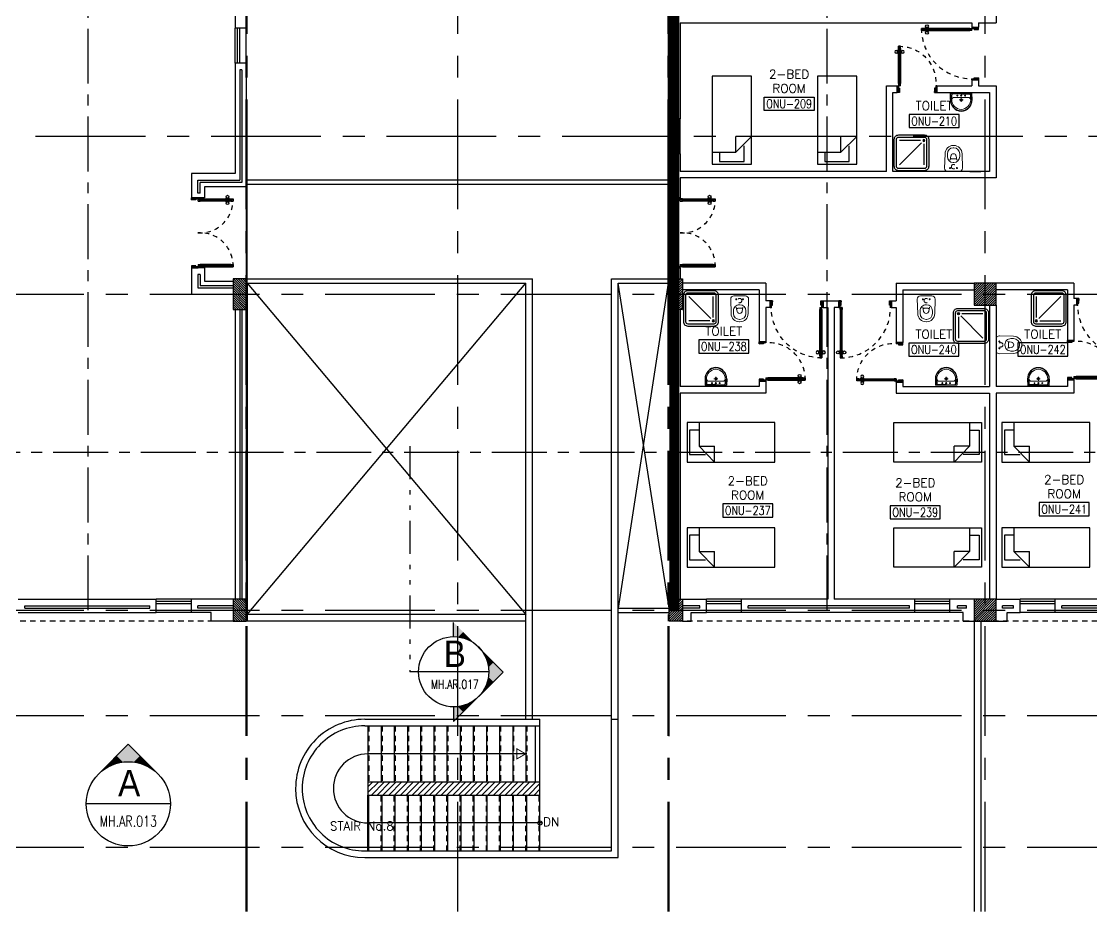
# Model space of a CAD drawing. Extents: x 88808.2 to 88899.2, y 39921.6 to 40001.1.
# Drawn here: x 88846.01 to 88870.4, y 39921.61 to 39941.9 of the extents above; entities that cross this region are included whole.
import ezdxf
from ezdxf.enums import TextEntityAlignment as Align

# ---------------------------------------------------------------- set-up
doc = ezdxf.new("R2010")
doc.units = 0
doc.header["$MEASUREMENT"] = 0
for name, pattern in [('2DASHES', [1.7, 0.75, -0.25, 0.1, -0.25, 0.1, -0.25]), ('CENTER', [2, 1.25, -0.25, 0.25, -0.25]), ('CENTERX2', [4, 2.5, -0.5, 0.5, -0.5]), ('DASHED', [0.75, 0.5, -0.25]), ('HIDDEN', [0.375, 0.25, -0.125]), ('HIDDEN2', [0.1875, 0.125, -0.0625])]:
    doc.linetypes.add(name, pattern=pattern)
doc.layers.get('0').update_dxf_attribs({"linetype": 'CONTINUOUS'})
for name, color, linetype in [('AXES', 11, 'CENTERX2'), ('AXES1', 11, 'CENTER'), ('COL', 2, 'CONTINUOUS'), ('DOOR', 7, 'CONTINUOUS'), ('EJ', 9, 'CONTINUOUS'), ('firezone', 4, 'CONTINUOUS'), ('FIX', 3, 'CONTINUOUS'), ('FUR', 4, 'CONTINUOUS'), ('HAT', 8, 'CONTINUOUS'), ('Hatch', 11, 'CONTINUOUS'), ('HIDDEN', 9, 'HIDDEN2'), ('IND-ES', 6, 'CONTINUOUS'), ('IND-ES-L', 6, '2DASHES'), ('IND-ES-TXT', 4, 'CONTINUOUS'), ('INSUL', 4, 'CONTINUOUS'), ('RM-BOX', 4, 'CONTINUOUS'), ('RM-NAME', 2, 'CONTINUOUS'), ('RM-NO', 2, 'CONTINUOUS'), ('ROOF', 7, 'CONTINUOUS'), ('SEC-MRK', 7, 'CONTINUOUS'), ('SHAFT', 4, 'CONTINUOUS'), ('STR', 5, 'CONTINUOUS'), ('TXT1', 2, 'CONTINUOUS'), ('WALL', 2, 'CONTINUOUS'), ('WIN', 3, 'CONTINUOUS')]:
    doc.layers.add(name, color=color, linetype=linetype)
doc.styles.add('ROMANS', font='ROMANS.shx', dxfattribs={"width": 0.6})
doc.styles.add('S5', font='simplex.shx', dxfattribs={"width": 0.77})
doc.styles.get("Standard").update_dxf_attribs({"font": 'TXT.shx'})
doc.styles.add('TTXT', font='swisse.ttf', dxfattribs={"width": 0.6})
doc.linetypes.add('SMOKE', pattern='A,0.5,-0.2,["SMOKE",Standard,S=0.1,R=0,X=-0.1,Y=-0.05],-0.5', length=1.2)

# ---------------------------------------------------------------- blocks, each defined once
blk = doc.blocks.new('A$C1DFA4FE8')
at = {"layer": 'DOOR', "color": 0, "linetype": 'ByBlock'}
for p, q in [((0, 1631), (0, 1581)), ((0, 1581), (0, 1631)), ((50, 1631), (0, 1631)), ((50, 1581), (0, 1581)), ((30, 1614), (30, 1598)), ((50, 1614), (30, 1614)), ((50, 1598), (30, 1598)), ((50, 1631), (50, 1614)), ((50, 1598), (50, 1581)), ((750, 1614), (750, 1631)), ((750, 1631), (800, 1631)), ((770, 1614), (750, 1614)), ((750, 1581), (750, 1598)), ((750, 1598), (770, 1598)), ((800, 1581), (750, 1581)), ((770, 1598), (770, 1614)), ((950, 1656), (800, 1656)), ((800, 1656), (800, 1631)), ((800, 1581), (800, 1631)), ((800, 1631), (850, 1631)), ((850, 1631), (850, 1606)), ((850, 1606), (950, 1606)), ((950, 1606), (950, 1656)), ((0, 81), (0, 131)), ((0, 131), (0, 81)), ((50, 131), (0, 131)), ((50, 81), (0, 81)), ((30, 98), (30, 114)), ((50, 114), (30, 114)), ((50, 98), (30, 98)), ((50, 114), (50, 131)), ((50, 81), (50, 98)), ((83, 131), (83, 138)), ((173, 138), (83, 138)), ((83, 81), (83, 74)), ((173, 74), (83, 74)), ((95, 138), (95, 147)), ((95, 147), (160, 147)), ((95, 138), (160, 138)), ((95, 74), (95, 65)), ((95, 74), (160, 74)), ((95, 65), (160, 65)), ((160, 138), (160, 147)), ((160, 74), (160, 65)), ((173, 131), (173, 138)), ((173, 81), (173, 74)), ((750, 131), (750, 114)), ((800, 131), (750, 131)), ((750, 114), (770, 114)), ((750, 98), (750, 81)), ((770, 98), (750, 98)), ((750, 81), (800, 81)), ((770, 114), (770, 98)), ((800, 131), (800, 81)), ((800, 56), (800, 81)), ((800, 81), (850, 81)), ((950, 56), (800, 56)), ((850, 106), (950, 106)), ((850, 81), (850, 106)), ((950, 106), (950, 56))]:
    blk.add_line(p, q, dxfattribs=at)
at = {"layer": 'DOOR', "linetype": 'ByBlock'}
for p, q in [((750, 1631), (50, 1631)), ((750, 1614), (50, 1614)), ((750, 1598), (50, 1598)), ((50, 1581), (750, 1581)), ((50, 131), (750, 131)), ((750, 114), (50, 114)), ((750, 98), (50, 98)), ((750, 81), (50, 81))]:
    blk.add_line(p, q, dxfattribs=at)
at = {"layer": 'DOOR', "color": 9, "linetype": 'ByBlock'}
for p, q in [((950, 1606), (837, 1656)), ((950, 1606), (850, 1619)), ((950, 1606), (910, 1656)), ((950, 106), (837, 56)), ((950, 106), (850, 93)), ((950, 106), (910, 56))]:
    blk.add_line(p, q, dxfattribs=at)
at = {"layer": 'DOOR', "color": 0, "linetype": 'ByBlock'}
for centre in [(128, 179), (128, 32)]:
    blk.add_circle(centre, 32.4, dxfattribs=at)
at = {"layer": 'DOOR', "linetype": 'HIDDEN', "ltscale": 0.5}
for centre, start, end in [((752, 1606), 178.0938, 273.7249), ((752, 106), 86.2751, 181.9062)]:
    blk.add_arc(centre, 752, start, end, dxfattribs=at)
at = {"layer": 'DOOR', "color": 9, "linetype": 'ByBlock'}
for centre, radius, start, end in [((950, 1606), 154, 161.1053, 166.2858), ((950, 1606), 134, 158.1598, 169.28), ((950, 1606), 114, 154.0838, 167.3774), ((950, 1606), 94.4, 148.0182, 180), ((950, 1606), 74.4, 137.7764, 180), ((950, 1606), 54.4, 113.2074, 180), ((950, 1606), 34.4, 90, 180), ((950, 1606), 14.4, 90, 180), ((950, 106), 154, 193.7142, 198.8947), ((950, 106), 134, 190.72, 201.8402), ((950, 106), 114, 192.6226, 205.9162), ((950, 106), 94.4, 180, 211.9818), ((950, 106), 74.4, 180, 222.2236), ((950, 106), 54.4, 180, 246.7926), ((950, 106), 34.4, 180, 270), ((950, 106), 14.4, 180, 270)]:
    blk.add_arc(centre, radius, start, end, dxfattribs=at)
blk = doc.blocks.new('AR1-EL')
at = {"layer": 'IND-ES'}
for q in [(-566, 566), (566, 566)]:
    blk.add_line((0, 1131), q, dxfattribs=at)
for points in [[(0, 800), (0, 1131), (-104, 793), (-221, 910)], [(0, 800), (0, 1131), (104, 793), (221, 910)], [(-207, 773), (-283, 849), (-306, 739), (-349, 782)], [(-104, 793), (-221, 910), (-207, 773), (-283, 849)], [(104, 793), (221, 910), (207, 773), (283, 849)], [(207, 773), (283, 849), (306, 739), (349, 782)], [(-492, 640), (-487, 634), (-566, 566)], [(-400, 693), (-419, 712), (-487, 634), (-492, 640)], [(-306, 739), (-349, 782), (-400, 693), (-419, 712)], [(306, 739), (349, 782), (400, 693), (419, 712)], [(400, 693), (419, 712), (487, 634), (492, 640)], [(492, 640), (487, 634), (566, 566)]]:
    blk.add_solid(points, dxfattribs=at)
blk = doc.blocks.new('AR2-SC')
at = {"layer": 'IND-ES'}
for p, q in [((0, 1131), (-566, 566)), ((0, 1131), (1131, 0)), ((-800, 0), (-1131, 0)), ((800, 0), (1131, 0))]:
    blk.add_line(p, q, dxfattribs=at)
for points in [[(0, 800), (0, 1131), (-104, 793), (-221, 910)], [(0, 800), (0, 1131), (104, 793), (221, 910)], [(-306, 739), (-349, 782), (-400, 693), (-419, 712)], [(-207, 773), (-283, 849), (-306, 739), (-349, 782)], [(-104, 793), (-221, 910), (-207, 773), (-283, 849)], [(104, 793), (221, 910), (207, 773), (283, 849)], [(207, 773), (283, 849), (306, 739), (349, 782)], [(306, 739), (349, 782), (400, 693), (419, 712)], [(-693, 400), (-712, 419), (-634, 487), (-640, 492)], [(-640, 492), (-634, 487), (-566, 566)], [(-492, 640), (-487, 634), (-566, 566)], [(-400, 693), (-419, 712), (-487, 634), (-492, 640)], [(400, 693), (419, 712), (487, 634), (492, 640)], [(492, 640), (487, 634), (566, 566)], [(640, 492), (634, 487), (566, 566)], [(693, 400), (712, 419), (634, 487), (640, 492)], [(-793, 104), (-910, 221), (-773, 207), (-849, 283)], [(-773, 207), (-849, 283), (-739, 306), (-782, 349)], [(-739, 306), (-782, 349), (-693, 400), (-712, 419)], [(739, 306), (782, 349), (693, 400), (712, 419)], [(773, 207), (849, 283), (739, 306), (782, 349)], [(793, 104), (910, 221), (773, 207), (849, 283)], [(-800, 0), (-1131, 0), (-793, 104), (-910, 221)], [(800, 0), (1131, 0), (793, 104), (910, 221)]]:
    blk.add_solid(points, dxfattribs=at)
blk = doc.blocks.new('AH20A')
at = {"layer": 'FUR'}
for p, q in [((0, 0.5), (0, -0.5)), ((1, 0.5), (0, 0.5)), ((0.136, 0.5), (0.136, -0.099)), ((1, -0.5), (1, 0.5)), ((0.136, 0.311), (0.028, 0.311)), ((0.028, 0.311), (0.028, -0.309)), ((0.136, -0.099), (0.313, -0.5)), ((0.136, -0.099), (0.313, -0.099)), ((0.313, -0.5), (0.313, -0.099)), ((0.028, -0.309), (0.208, -0.309)), ((0, -0.5), (1, -0.5))]:
    blk.add_line(p, q, dxfattribs=at)
blk = doc.blocks.new('*X359')
at = {"color": 0}
for p, q in [((73379, 118298), (73831, 118750)), ((73379, 118351), (73778, 118750)), ((73379, 118404), (73725, 118750)), ((73379, 118457), (73672, 118750)), ((73379, 118510), (73619, 118750)), ((73379, 118563), (73566, 118750)), ((73379, 118616), (73513, 118750)), ((73379, 118669), (73460, 118750)), ((73379, 118722), (73407, 118750)), ((73384, 118250), (73879, 118745)), ((73437, 118250), (73879, 118692)), ((73490, 118250), (73879, 118639)), ((73543, 118250), (73879, 118586)), ((73596, 118250), (73879, 118533)), ((73649, 118250), (73879, 118480)), ((73702, 118250), (73879, 118427)), ((73755, 118250), (73879, 118374)), ((73808, 118250), (73879, 118321)), ((73861, 118250), (73879, 118268))]:
    blk.add_line(p, q, dxfattribs=at)
blk = doc.blocks.new('COL50')
at = {"layer": 'COL'}
blk.add_lwpolyline([(-250, 250), (-250, -250), (250, -250), (250, 250)], close=True, dxfattribs=at)
blk = doc.blocks.new('RM1')
at = {"layer": 'RM-BOX'}
blk.add_lwpolyline([(570, -200), (-570, -200), (-570, -500), (570, -500)], close=True, dxfattribs=at)
at = {"layer": 'RM-NAME', "style": 'ROMANS'}
for tag, p in [('ROOMNAME1', (0, 324)), ('ROOMNAME2', (0, 0))]:
    blk.add_attdef(tag, text='', height=200, dxfattribs=at).set_placement(p, align=Align.MIDDLE)
at = {"layer": 'RM-NO', "style": 'ROMANS', "width": 0.8}
blk.add_attdef('ROOMNO', text='', height=200, dxfattribs=at).set_placement((0, -350), align=Align.MIDDLE)
blk = doc.blocks.new('*X358')
at = {"color": 0}
for p, q in [((73379, 125458), (73871, 125950)), ((73379, 125511), (73818, 125950)), ((73379, 125564), (73765, 125950)), ((73379, 125617), (73712, 125950)), ((73379, 125670), (73659, 125950)), ((73379, 125723), (73606, 125950)), ((73379, 125776), (73553, 125950)), ((73379, 125829), (73500, 125950)), ((73379, 125882), (73447, 125950)), ((73379, 125935), (73394, 125950)), ((73424, 125450), (73879, 125905)), ((73477, 125450), (73879, 125852)), ((73530, 125450), (73879, 125799)), ((73583, 125450), (73879, 125746)), ((73636, 125450), (73879, 125692)), ((73690, 125450), (73879, 125639)), ((73743, 125450), (73879, 125586)), ((73796, 125450), (73879, 125533)), ((73849, 125450), (73879, 125480))]:
    blk.add_line(p, q, dxfattribs=at)
blk = doc.blocks.new('DOOR90')
at = {"layer": 'DOOR', "linetype": 'ByBlock'}
for p, q in [((0, 0), (-150, 0)), ((-200, -25), (-1000, -25)), ((-200, -42), (-1000, -42)), ((-200, -58), (-1000, -58)), ((-1000, -75), (-200, -75))]:
    blk.add_line(p, q, dxfattribs=at)
at = {"layer": 'DOOR', "color": 0, "linetype": 'ByBlock'}
for p, q in [((-150, 0), (-150, -25)), ((-150, 0), (0, 0)), ((0, -50), (0, 0)), ((-1050, -25), (-1050, -75)), ((-1050, -75), (-1050, -25)), ((-1000, -25), (-1050, -25)), ((-1000, -75), (-1050, -75)), ((-1020, -42), (-1020, -58)), ((-1000, -42), (-1020, -42)), ((-1000, -58), (-1020, -58)), ((-1000, -25), (-1000, -42)), ((-1000, -58), (-1000, -75)), ((-968, -25), (-968, -18)), ((-878, -18), (-968, -18)), ((-968, -75), (-968, -82)), ((-878, -82), (-968, -82)), ((-955, -18), (-955, -9)), ((-955, -9), (-890, -9)), ((-955, -18), (-890, -18)), ((-955, -82), (-955, -91)), ((-955, -82), (-890, -82)), ((-955, -91), (-890, -91)), ((-890, -18), (-890, -9)), ((-890, -82), (-890, -91)), ((-878, -25), (-878, -18)), ((-878, -75), (-878, -82)), ((-200, -42), (-200, -25)), ((-200, -25), (-150, -25)), ((-180, -42), (-200, -42)), ((-200, -75), (-200, -58)), ((-200, -58), (-180, -58)), ((-150, -75), (-200, -75)), ((-180, -58), (-180, -42)), ((-150, -75), (-150, -25)), ((-150, -25), (-100, -25)), ((-100, -25), (-100, -50)), ((-100, -50), (0, -50)), ((-150, -900), (-150, -875)), ((-150, -875), (-100, -875)), ((0, -900), (-150, -900)), ((-150, -900), (0, -900)), ((-100, -850), (0, -850)), ((-100, -875), (-100, -850)), ((0, -850), (0, -900))]:
    blk.add_line(p, q, dxfattribs=at)
at = {"layer": 'DOOR', "color": 9, "linetype": 'ByBlock'}
for p, q in [((0, -50), (-114, 0)), ((0, -50), (-40, 0)), ((0, -50), (-100, -37)), ((0, -850), (-114, -900)), ((0, -850), (-100, -863)), ((0, -850), (-40, -900))]:
    blk.add_line(p, q, dxfattribs=at)
at = {"layer": 'DOOR', "color": 0, "linetype": 'ByBlock'}
for centre in [(-923, 24), (-923, -124)]:
    blk.add_circle(centre, 32.4, dxfattribs=at)
at = {"layer": 'DOOR', "color": 9, "linetype": 'ByBlock'}
for centre, radius, start, end in [((0, -50), 74.4, 137.7764, 180), ((0, -50), 54.4, 113.2074, 180), ((0, -50), 154, 161.1053, 166.2858), ((0, -50), 134, 158.1598, 169.28), ((0, -50), 114, 154.0838, 167.3774), ((0, -50), 94.4, 148.0182, 180), ((0, -50), 34.4, 90, 180), ((0, -50), 14.4, 90, 180), ((0, -850), 154, 193.7142, 198.8947), ((0, -850), 134, 190.72, 201.8402), ((0, -850), 94.4, 180, 211.9818), ((0, -850), 74.4, 180, 222.2236), ((0, -850), 54.4, 180, 246.7926), ((0, -850), 34.4, 180, 270), ((0, -850), 14.4, 180, 270)]:
    blk.add_arc(centre, radius, start, end, dxfattribs=at)
at = {"layer": 'DOOR', "linetype": 'HIDDEN', "ltscale": 0.5}
blk.add_arc((-222, -50), 828, 178.2701, 275.003, dxfattribs=at)
blk = doc.blocks.new('C11')
at = {"layer": 'HAT'}
h = blk.add_hatch(dxfattribs=at)
h.set_pattern_fill('ANSI31', color=256, scale=300, style=0)
h.set_pattern_definition([(45, (-248556.182, -75061.005), (-26.5165043, 26.5165043), [])])
h.paths.add_polyline_path([(300, 700), (0, 700), (0, 350), (300, 350)])
h.paths.add_polyline_path([(300, 350), (0, 350), (0, 0), (300, 0)])
at = {"layer": 'COL'}
blk.add_lwpolyline([(300, 700), (300, 0), (0, 0), (0, 700)], close=True, dxfattribs=at)
blk = doc.blocks.new('C-300')
at = {"layer": 'HAT', "linetype": 'ByBlock', "ltscale": 0.3}
h = blk.add_hatch(dxfattribs=at)
h.set_pattern_fill('ANSI31', color=8, scale=300, style=0)
h.set_pattern_definition([(45, (-258496.182, -82361.005), (-26.5165043, 26.5165043), [])])
h.paths.add_polyline_path([(300, 500), (0, 500), (0, 250), (300, 250)])
h.paths.add_polyline_path([(300, 250), (0, 250), (0, 0), (300, 0)])
at = {"layer": 'COL'}
blk.add_lwpolyline([(0, 500), (300, 500), (300, 0), (0, 0)], close=True, dxfattribs=at)
blk = doc.blocks.new('LAV1')
at = {"layer": 'FIX', "linetype": 'ByBlock', "ltscale": 0.3}
for p, q in [((-280, 210), (-275, 50)), ((-245, 210), (-245, 85)), ((0, 60), (-220, 60)), ((0, 60), (220, 60)), ((245, 210), (245, 85)), ((280, 210), (275, 50))]:
    blk.add_line(p, q, dxfattribs=at)
at = {"layer": 'FIX', "linetype": 'Continuous', "lineweight": 20}
for p, q in [((-275, 210), (-275, 50)), ((0, 50), (-275, 50)), ((0, 50), (-252, 50)), ((0, 155), (-181, 155)), ((0, 155), (181, 155)), ((0, 50), (275, 50)), ((0, 50), (252, 50)), ((275, 210), (275, 50))]:
    blk.add_line(p, q, dxfattribs=at)
at = {"layer": 'FIX', "linetype": 'DASHED', "lineweight": 20, "ltscale": 0.05}
for p, q in [((50, 220), (-50, 220)), ((0, 170), (0, 270)), ((0, 170), (0, 270))]:
    blk.add_line(p, q, dxfattribs=at)
at = {"layer": 'FIX', "lineweight": 20}
for p, q in [((16, 107), (-15, 107)), ((0, 92), (0, 123))]:
    blk.add_line(p, q, dxfattribs=at)
at = {"layer": 'FIX', "linetype": 'HIDDEN', "lineweight": 20, "ltscale": 0.05}
for centre in [(-100, 107), (100, 107)]:
    blk.add_circle(centre, 12.4, dxfattribs=at)
at = {"layer": 'FIX', "lineweight": 20}
for centre, radius in [((0, 220), 29.5), ((0, 220), 22.5), ((0, 107), 15.5)]:
    blk.add_circle(centre, radius, dxfattribs=at)
at = {"layer": 'FIX', "linetype": 'ByBlock', "ltscale": 0.3}
for centre, radius, start, end in [((7, 220), 287, 91.3776, 182.0064), ((-7, 220), 287, 357.9936, 88.6224), ((-220, 85), 24.9, 179.7021, 269.9486), ((220, 85), 24.9, 270.0514, 0.2979)]:
    blk.add_arc(centre, radius, start, end, dxfattribs=at)
at = {"layer": 'FIX', "linetype": 'Continuous', "lineweight": 20}
for centre, radius, start, end in [((8, 217), 283, 91.6988, 181.351), ((8, 212), 253, 91.7328, 180.4884), ((-8, 217), 283, 358.649, 88.3012), ((-8, 212), 253, 359.5116, 88.2672), ((-179, 222), 66.9, 190.2006, 268.0786), ((179, 222), 66.9, 271.9214, 349.7994)]:
    blk.add_arc(centre, radius, start, end, dxfattribs=at)
blk = doc.blocks.new('SHR1')
at = {"layer": 'FIX'}
for p, q in [((-196, 196), (-700, 700)), ((-143, 218), (-143, 700)), ((-218, 143), (-700, 143))]:
    blk.add_line(p, q, dxfattribs=at)
for points in [[(-825, 125), (-825, 725, -0.414214), (-725, 825), (-125, 825, -0.414214), (-25, 725), (-25, 125, -0.414214), (-125, 25), (-725, 25, -0.414214)], [(-775, 125), (-775, 725, -0.414214), (-725, 775), (-125, 775, -0.414214), (-75, 725), (-75, 125, -0.414214), (-125, 75), (-725, 75, -0.414214)]]:
    blk.add_lwpolyline(points, format="xyb", close=True, dxfattribs=at)
for radius in [25, 15]:
    blk.add_circle((-143, 143), radius, dxfattribs=at)
blk = doc.blocks.new('WC1')
at = {"layer": 'FIX', "lineweight": 20}
for p, q in [((-727, 5), (-727, -5)), ((-674, 5), (-674, -5)), ((-534, 24), (-540, 0)), ((-540, 0), (-534, -24)), ((-210, 204), (-538, 194)), ((-475, 141), (-538, 141)), ((-395, 76), (-490, 60)), ((-339, 5), (-339, -5)), ((-538, -141), (-475, -141)), ((-538, -194), (-210, -204)), ((-490, -60), (-395, -76))]:
    blk.add_line(p, q, dxfattribs=at)
at = {"layer": 'FIX', "linetype": 'Continuous', "lineweight": 20}
blk.add_line((-420, -47), (-420, 45), dxfattribs=at)
at = {"layer": 'FIX', "lineweight": 20}
blk.add_lwpolyline([(-213, -204), (-210, -204, 0.414214), (-137, -131), (-137, 0), (-137, 131, 0.414214), (-210, 204)], format="xyb", dxfattribs=at)
at = {"layer": 'FIX', "linetype": 'HIDDEN2', "lineweight": 20, "ltscale": 0.3}
blk.add_circle((-245, 0), 49.8, dxfattribs=at)
at = {"layer": 'FIX', "linetype": 'HIDDEN', "lineweight": 20, "ltscale": 0.05}
for centre in [(-213, 78), (-213, -77)]:
    blk.add_circle(centre, 11.6, dxfattribs=at)
at = {"layer": 'FIX', "lineweight": 20}
for centre, radius, start, end in [((-538, 5), 189, 90, 180), ((-538, 5), 136, 90, 180), ((-473, -7), 68.2, 128.9242, 152.8468), ((-464, -18), 82, 108.496, 128.9242), ((-475, 5), 136, 360, 90), ((-538, -5), 189, 180, 270), ((-538, -5), 136, 180, 270), ((-473, 7), 68.2, 207.1532, 231.0758), ((-464, 18), 82, 231.0758, 251.504), ((-475, -5), 136, 270, 0)]:
    blk.add_arc(centre, radius, start, end, dxfattribs=at)
at = {"layer": 'FIX', "linetype": 'Continuous', "lineweight": 20}
for centre, start, end in [((-443, 46), 357.6662, 91.6121), ((-442, -46), 268.3879, 2.3338)]:
    blk.add_arc(centre, 22.3, start, end, dxfattribs=at)
blk = doc.blocks.new('DOOR100')
at = {"layer": 'DOOR', "color": 0, "linetype": 'ByBlock'}
for p, q in [((-76, 1251), (-76, 1301)), ((-76, 1301), (-26, 1301)), ((-26, 1301), (-76, 1301)), ((-59, 1251), (-76, 1251)), ((-59, 1251), (-59, 1271)), ((-43, 1271), (-59, 1271)), ((-43, 1251), (-43, 1271)), ((-26, 1251), (-43, 1251)), ((-26, 1251), (-26, 1301)), ((-92, 1206), (-92, 1141)), ((-83, 1206), (-92, 1206)), ((-83, 1141), (-92, 1141)), ((-83, 1129), (-83, 1219)), ((-76, 1219), (-83, 1219)), ((-83, 1206), (-83, 1141)), ((-76, 1129), (-83, 1129)), ((-26, 1219), (-19, 1219)), ((-26, 1129), (-19, 1129)), ((-19, 1129), (-19, 1219)), ((-19, 1206), (-19, 1141)), ((-19, 1206), (-10, 1206)), ((-19, 1141), (-10, 1141)), ((-10, 1206), (-10, 1141)), ((-1201, 0), (-1201, 150)), ((-1201, 150), (-1176, 150)), ((-1201, 150), (-1201, 0)), ((-1151, 0), (-1201, 0)), ((-1176, 150), (-1176, 100)), ((-1176, 100), (-1151, 100)), ((-1151, 100), (-1151, 0)), ((-76, 200), (-59, 200)), ((-76, 150), (-76, 200)), ((-76, 150), (-26, 150)), ((-59, 200), (-59, 180)), ((-59, 180), (-43, 180)), ((-51, 100), (-51, 0)), ((-26, 100), (-51, 100)), ((-51, 0), (-1, 0)), ((-43, 200), (-26, 200)), ((-43, 180), (-43, 200)), ((-26, 200), (-26, 150)), ((-1, 150), (-26, 150)), ((-26, 150), (-26, 100)), ((-1, 150), (-1, 0))]:
    blk.add_line(p, q, dxfattribs=at)
at = {"layer": 'DOOR', "linetype": 'ByBlock'}
for p, q in [((-76, 1251), (-76, 200)), ((-59, 200), (-59, 1251)), ((-43, 200), (-43, 1251)), ((-26, 200), (-26, 1251))]:
    blk.add_line(p, q, dxfattribs=at)
at = {"layer": 'DOOR', "color": 9, "linetype": 'ByBlock'}
for p, q in [((-1151, 0), (-1201, 114)), ((-1151, 0), (-1201, 40)), ((-1151, 0), (-1164, 100)), ((-51, 0), (-1, 114)), ((-51, 0), (-38, 100)), ((-51, 0), (-1, 40))]:
    blk.add_line(p, q, dxfattribs=at)
at = {"layer": 'DOOR', "color": 0, "linetype": 'ByBlock'}
for centre in [(-125, 1174), (22, 1174)]:
    blk.add_circle(centre, 32.4, dxfattribs=at)
at = {"layer": 'DOOR', "linetype": 'HIDDEN', "ltscale": 0.5}
blk.add_arc((-27, 152), 1149, 89.961, 180.0931, dxfattribs=at)
at = {"layer": 'DOOR', "color": 9, "linetype": 'ByBlock'}
for centre, radius, start, end in [((-1151, 0), 154, 103.7142, 108.8947), ((-1151, 0), 134, 100.72, 111.8402), ((-1151, 0), 94.4, 90, 121.9818), ((-1151, 0), 74.4, 90, 132.2236), ((-1151, 0), 54.4, 90, 156.7926), ((-1151, 0), 34.4, 90, 180), ((-1151, 0), 14.4, 90, 180), ((-51, 0), 94.4, 58.0182, 90), ((-51, 0), 74.4, 47.7764, 90), ((-51, 0), 54.4, 23.2074, 90), ((-51, 0), 34.4, 0, 90), ((-51, 0), 14.4, 0, 90), ((-51, 0), 134, 68.1598, 79.28), ((-51, 0), 114, 64.0838, 77.3774), ((-51, 0), 154, 71.1053, 76.2858)]:
    blk.add_arc(centre, radius, start, end, dxfattribs=at)

msp = doc.modelspace()

# ---------------------------------------------------------------- hatches: boundary and pattern name
at = {"layer": 'Hatch', "linetype": 'Continuous'}
h = msp.add_hatch(dxfattribs=at)
h.set_pattern_fill('ANSI31', color=256, scale=0.75, style=0)
h.paths.add_polyline_path([(88855.9503, 39924.5696), (88853.9051, 39924.5696), (88853.9051, 39924.2696), (88855.9503, 39924.2696)])
h.paths.add_polyline_path([(88857.8251, 39924.5696), (88855.9503, 39924.5696), (88855.9503, 39924.2696), (88857.8251, 39924.2696)])
h.paths.add_polyline_path([(88856.5454, 39924.1581), (88856.5454, 39924.681), (88856.8454, 39924.681), (88856.8454, 39924.1581)], flags=9)

# ---------------------------------------------------------------- linework, layer by layer
at = {"layer": 'AXES'}
for p, q in [((88855.9503, 39921.6153), (88855.9503, 40000.4279)), ((88867.9703, 39921.6153), (88867.9703, 40000.4279)), ((88851.1303, 39921.6153), (88851.1303, 40000.0779)), ((88851.1503, 39921.6153), (88851.1503, 40000.0779)), ((88860.7503, 39921.6153), (88860.7503, 40000.0779)), ((88860.7703, 39921.6132), (88860.7703, 40000.0759)), ((88822.3303, 39939.2796), (88876.9703, 39939.2796)), ((88808.9303, 39935.6796), (88876.9703, 39935.6796)), ((88808.9303, 39928.4796), (88876.9991, 39928.4796)), ((88808.9303, 39926.0796), (88876.9703, 39926.0796)), ((88808.9303, 39923.0796), (88876.9703, 39923.0796))]:
    msp.add_line(p, q, dxfattribs=at)
at = {"layer": 'AXES1'}
for p, q in [((88847.5303, 39928.4796), (88847.5303, 39987.2996)), ((88864.3703, 39928.4796), (88864.3703, 39987.2996)), ((88818.7303, 39932.0796), (88876.9703, 39932.0796))]:
    msp.add_line(p, q, dxfattribs=at)
at = {"layer": 'EJ'}
for p, q in [((88851.1303, 39938.1796), (88851.1303, 39936.0796)), ((88860.7503, 39936.0796), (88860.7503, 39938.1796)), ((88860.7503, 39936.0796), (88860.7503, 39938.1796)), ((88860.7703, 39936.0796), (88860.7703, 39938.1796)), ((88860.7703, 39936.0796), (88860.7703, 39938.1796)), ((88851.1503, 39935.9296), (88851.1503, 39937.8546))]:
    msp.add_line(p, q, dxfattribs=at)
at = {"layer": 'firezone', "linetype": 'SMOKE', "const_width": 0.225}
for points in [[(88860.8881, 39936.2796), (88860.8881, 39956.9687)], [(88860.8881, 39928.4535), (88860.8881, 39936.2796)]]:
    msp.add_lwpolyline(points, dxfattribs=at)
at = {"layer": 'FIX'}
msp.add_line((88866.5225, 39939.1319), (88866.0183, 39938.6276), dxfattribs=at)
at = {"layer": 'HIDDEN'}
for p, q in [((88850.8303, 39928.2296), (88818.4803, 39928.2296)), ((88894.1545, 39928.2296), (88861.0703, 39928.2296))]:
    msp.add_line(p, q, dxfattribs=at)
at = {"layer": 'IND-ES'}
for p, q in [((88856.6589, 39927.0779), (88855.0589, 39927.0779)), ((88849.4018, 39924.0688), (88847.4818, 39924.0688)), ((88849.4018, 39924.0688), (88847.4818, 39924.0688))]:
    msp.add_line(p, q, dxfattribs=at)
at = {"layer": 'IND-ES-L'}
for p in [(88854.8571, 39932.2162), (88855.0589, 39927.0779)]:
    msp.add_line(p, (88854.8571, 39927.0779), dxfattribs=at)
at = {"layer": 'IND-ES-L', "linetype": 'ByBlock'}
for centre, major_axis in [((88855.8589, 39927.0779), (0.8, 0.0001)), ((88848.4418, 39924.0688), (0.96, 0.0001))]:
    msp.add_ellipse(centre, major_axis=major_axis, ratio=0.9999999, start_param=-0.0000763, end_param=6.283109, dxfattribs=at)
at = {"layer": 'INSUL'}
for p, q in [((88860.8703, 39942.5296), (88860.8703, 39939.8296)), ((88860.9203, 39942.5296), (88860.9203, 39939.8296)), ((88851.0303, 39940.7921), (88850.9803, 39940.7921)), ((88850.9803, 39940.7921), (88850.9803, 39938.3296)), ((88851.0303, 39940.7921), (88851.0303, 39938.2796)), ((88860.9203, 39939.8296), (88860.8703, 39939.8296)), ((88850.9803, 39938.6046), (88850.9803, 39938.2796)), ((88851.0303, 39938.6046), (88851.0303, 39938.2296)), ((88860.8703, 39938.7296), (88860.8703, 39937.8796)), ((88860.9203, 39938.7296), (88860.8703, 39938.7296)), ((88860.9203, 39938.7296), (88860.9203, 39937.8796)), ((88850.03, 39938.2796), (88850.9803, 39938.2796)), ((88850.03, 39937.9796), (88850.03, 39938.2796)), ((88851.0303, 39938.2296), (88850.08, 39938.2296)), ((88850.08, 39937.9796), (88850.08, 39938.2296)), ((88850.08, 39937.9796), (88850.03, 39937.9796)), ((88860.8703, 39936.2796), (88860.8703, 39936.0296)), ((88860.9203, 39936.2796), (88860.9203, 39936.0296)), ((88850.08, 39936.1296), (88850.03, 39936.1296)), ((88850.03, 39936.1296), (88850.03, 39935.8296)), ((88850.08, 39936.1296), (88850.08, 39935.8796)), ((88850.03, 39935.8296), (88850.8303, 39935.8296)), ((88850.08, 39935.8796), (88850.8303, 39935.8796)), ((88850.9803, 39935.3296), (88850.9803, 39928.7296)), ((88851.0303, 39935.3296), (88851.0303, 39928.7296)), ((88860.8703, 39935.3296), (88860.8703, 39928.7296)), ((88860.9203, 39935.3296), (88860.9203, 39928.7296)), ((88860.8703, 39933.9296), (88860.8703, 39928.7296)), ((88860.9203, 39933.9296), (88860.9203, 39928.7296)), ((88846.0803, 39928.5296), (88846.0803, 39928.5796)), ((88846.0803, 39928.5796), (88848.9303, 39928.5796)), ((88846.0803, 39928.5296), (88848.9303, 39928.5296)), ((88848.9303, 39928.5296), (88848.9303, 39928.5796)), ((88850.0303, 39928.5296), (88850.0303, 39928.5796)), ((88850.8303, 39928.5796), (88850.0303, 39928.5796)), ((88850.8303, 39928.5296), (88850.0303, 39928.5296)), ((88861.4703, 39928.5796), (88861.0703, 39928.5796)), ((88861.4703, 39928.5296), (88861.0703, 39928.5296)), ((88861.4703, 39928.5296), (88861.4703, 39928.5796)), ((88866.2453, 39928.5796), (88862.5703, 39928.5796)), ((88862.5703, 39928.5296), (88862.5703, 39928.5796)), ((88866.2453, 39928.5296), (88862.5703, 39928.5296)), ((88866.2453, 39928.5296), (88866.2453, 39928.5796)), ((88867.3453, 39928.5296), (88867.3453, 39928.5796)), ((88867.5448, 39928.5796), (88867.3453, 39928.5796)), ((88867.5448, 39928.5296), (88867.3453, 39928.5296)), ((88867.5448, 39928.5296), (88867.5448, 39928.5796)), ((88868.6203, 39928.5796), (88868.3703, 39928.5796)), ((88868.3703, 39928.5296), (88868.3703, 39928.5796)), ((88868.6203, 39928.5296), (88868.3703, 39928.5296)), ((88868.6203, 39928.5296), (88868.6203, 39928.5796)), ((88869.7203, 39928.5296), (88869.7203, 39928.5796)), ((88871.1503, 39928.5796), (88869.7203, 39928.5796)), ((88871.1503, 39928.5296), (88869.7203, 39928.5296))]:
    msp.add_line(p, q, dxfattribs=at)
at = {"layer": 'ROOF'}
for p, q in [((88860.7503, 39949.7296), (88860.7503, 39936.0796)), ((88860.7503, 39938.2796), (88851.1303, 39938.2796)), ((88860.7503, 39938.1796), (88851.1303, 39938.1796)), ((88851.1303, 39936.0796), (88851.1303, 39928.4296)), ((88851.1303, 39936.0296), (88857.6553, 39936.0296)), ((88851.1303, 39935.9296), (88857.5053, 39935.9296)), ((88857.5053, 39925.9946), (88857.5053, 39935.9296)), ((88857.6553, 39925.9946), (88857.6553, 39936.0296)), ((88859.4553, 39936.0296), (88860.7503, 39936.0296)), ((88859.4553, 39925.9946), (88859.4553, 39936.0296)), ((88859.6053, 39925.9946), (88859.6053, 39935.9296)), ((88859.6053, 39935.9296), (88860.7503, 39935.9296)), ((88857.5053, 39928.3796), (88851.1311, 39928.3796)), ((88851.1503, 39928.3796), (88851.1503, 39928.2296)), ((88859.6053, 39928.5296), (88860.7703, 39928.5296)), ((88859.6053, 39928.4296), (88860.7703, 39928.4296)), ((88860.7503, 39928.3796), (88860.7503, 39928.2296)), ((88857.5053, 39928.2296), (88851.1303, 39928.2296)), ((88857.7251, 39924.5696), (88857.7251, 39925.8446)), ((88857.8251, 39924.2696), (88857.8251, 39925.8446)), ((88853.9051, 39924.5696), (88857.8251, 39924.5696)), ((88853.9051, 39924.5696), (88853.9051, 39924.2696)), ((88853.9051, 39924.2696), (88857.8251, 39924.2696))]:
    msp.add_line(p, q, dxfattribs=at)
at = {"layer": 'ROOF', "color": 9}
for p, q in [((88851.1303, 39936.0796), (88851.1303, 39928.4296)), ((88851.1503, 39935.9296), (88851.1503, 39928.2296))]:
    msp.add_line(p, q, dxfattribs=at)
at = {"layer": 'SHAFT'}
for p, q in [((88851.1503, 39935.9296), (88857.5053, 39928.3796)), ((88851.1504, 39928.3796), (88857.5053, 39935.9296)), ((88860.7503, 39935.9296), (88859.6053, 39928.5296)), ((88860.7703, 39928.5296), (88859.6053, 39935.9296))]:
    msp.add_line(p, q, dxfattribs=at)
at = {"layer": 'STR', "linetype": 'HIDDEN2'}
for p, q in [((88851.1504, 39928.3796), (88851.1504, 39928.2296)), ((88851.1504, 39928.3796), (88851.1504, 39928.2296)), ((88853.9251, 39925.8446), (88853.9251, 39924.5696)), ((88854.2251, 39925.8446), (88854.2251, 39924.5696)), ((88854.5251, 39925.8446), (88854.5251, 39924.5696)), ((88854.8251, 39925.8446), (88854.8251, 39924.5696)), ((88855.1251, 39925.8446), (88855.1251, 39924.5696)), ((88855.4251, 39925.8446), (88855.4251, 39924.5696)), ((88855.7251, 39925.8446), (88855.7251, 39924.5696)), ((88856.0251, 39925.8446), (88856.0251, 39924.5696)), ((88856.3251, 39925.8446), (88856.3251, 39924.5696)), ((88856.6251, 39925.8446), (88856.6251, 39924.5696)), ((88856.9251, 39925.8446), (88856.9251, 39924.5696)), ((88857.2251, 39925.8446), (88857.2251, 39924.5696)), ((88857.5251, 39925.8446), (88857.5251, 39924.5696)), ((88853.9051, 39922.9946), (88853.9051, 39924.2696)), ((88853.9251, 39922.9946), (88853.9251, 39924.2696)), ((88854.2051, 39922.9946), (88854.2051, 39924.2696)), ((88854.5051, 39922.9946), (88854.5051, 39924.2696)), ((88854.8051, 39922.9946), (88854.8051, 39924.2696)), ((88855.1051, 39922.9946), (88855.1051, 39924.2696)), ((88855.4051, 39922.9946), (88855.4051, 39924.2696)), ((88855.7051, 39922.9946), (88855.7051, 39924.2696)), ((88856.0051, 39922.9946), (88856.0051, 39924.2696)), ((88856.3051, 39922.9946), (88856.3051, 39924.2696)), ((88856.6051, 39922.9946), (88856.6051, 39924.2696)), ((88856.9051, 39922.9946), (88856.9051, 39924.2696)), ((88857.2051, 39922.9946), (88857.2051, 39924.2696)), ((88857.5051, 39922.9946), (88857.5051, 39924.2696)), ((88857.8051, 39922.9946), (88857.8051, 39924.2696))]:
    msp.add_line(p, q, dxfattribs=at)
at = {"layer": 'STR'}
for p, q in [((88853.9051, 39925.8446), (88853.9051, 39924.5696)), ((88854.2051, 39925.8446), (88854.2051, 39924.5696)), ((88854.5051, 39925.8446), (88854.5051, 39924.5696)), ((88854.8051, 39925.8446), (88854.8051, 39924.5696)), ((88855.1051, 39925.8446), (88855.1051, 39924.5696)), ((88855.4051, 39925.8446), (88855.4051, 39924.5696)), ((88855.7051, 39925.8446), (88855.7051, 39924.5696)), ((88856.0051, 39925.8446), (88856.0051, 39924.5696)), ((88856.3051, 39925.8446), (88856.3051, 39924.5696)), ((88856.6051, 39925.8446), (88856.6051, 39924.5696)), ((88856.9051, 39925.8446), (88856.9051, 39924.5696)), ((88857.2051, 39925.8446), (88857.2051, 39924.5696)), ((88857.5051, 39925.8446), (88857.5051, 39924.5696)), ((88857.5251, 39925.2071), (88853.9026, 39925.2071)), ((88853.9051, 39922.9946), (88853.9051, 39924.2696)), ((88853.9251, 39922.9946), (88853.9251, 39924.2696)), ((88854.2251, 39922.9946), (88854.2251, 39924.2696)), ((88854.5251, 39922.9946), (88854.5251, 39924.2696)), ((88854.8251, 39922.9946), (88854.8251, 39924.2696)), ((88855.1251, 39922.9946), (88855.1251, 39924.2696)), ((88855.4251, 39922.9946), (88855.4251, 39924.2696)), ((88855.7251, 39922.9946), (88855.7251, 39924.2696)), ((88856.0251, 39922.9946), (88856.0251, 39924.2696)), ((88856.3251, 39922.9946), (88856.3251, 39924.2696)), ((88856.6251, 39922.9946), (88856.6251, 39924.2696)), ((88856.9251, 39922.9946), (88856.9251, 39924.2696)), ((88857.2251, 39922.9946), (88857.2251, 39924.2696)), ((88857.5251, 39922.9946), (88857.5251, 39924.2696)), ((88857.8251, 39922.9946), (88857.8251, 39924.2696)), ((88857.8722, 39923.6321), (88853.9026, 39923.6321))]:
    msp.add_line(p, q, dxfattribs=at)
at = {"layer": 'STR', "const_width": 0.0215}
msp.add_lwpolyline([(88857.2983, 39925.0916), (88857.2983, 39925.3225), (88857.4983, 39925.2071)], close=True, dxfattribs=at)
at = {"layer": 'STR'}
msp.add_circle((88857.8251, 39923.6321), 0.0472, dxfattribs=at)
msp.add_arc((88853.9026, 39924.4196), 0.7875, 90, 270, dxfattribs=at)
at = {"layer": 'WALL'}
for p, q in [((88868.2203, 39943.9646), (88868.2203, 39941.8646)), ((88850.8803, 39942.5238), (88850.8803, 39941.7421)), ((88851.1303, 39942.5296), (88851.1303, 39941.7421)), ((88860.7703, 39942.5296), (88860.7703, 39939.6796)), ((88861.0203, 39941.8646), (88867.6703, 39941.8646)), ((88861.0203, 39941.8646), (88861.0203, 39939.6796)), ((88867.8203, 39941.8646), (88868.2203, 39941.8646)), ((88851.1303, 39941.7421), (88850.8803, 39941.7421)), ((88867.6703, 39941.7641), (88867.8203, 39941.7641)), ((88851.1303, 39940.9421), (88850.8803, 39940.9421)), ((88850.8803, 39940.9421), (88850.8803, 39938.4796)), ((88851.1303, 39940.9421), (88851.1303, 39938.1296)), ((88867.6703, 39940.5641), (88867.8203, 39940.5641)), ((88865.7203, 39940.4296), (88865.9703, 39940.4296)), ((88866.8703, 39940.4296), (88867.6703, 39940.4296)), ((88867.8203, 39940.4296), (88868.2203, 39940.4296)), ((88868.2203, 39940.4296), (88868.2203, 39938.3296)), ((88865.8703, 39940.2796), (88865.9703, 39940.2796)), ((88866.8703, 39940.2796), (88868.0703, 39940.2796)), ((88868.0703, 39940.2796), (88868.0703, 39938.4796)), ((88861.0203, 39939.6796), (88860.7703, 39939.6796)), ((88860.7703, 39938.8796), (88860.7703, 39936.0296)), ((88861.0203, 39938.8796), (88860.7703, 39938.8796)), ((88861.0203, 39938.8796), (88861.0203, 39938.4796)), ((88850.8803, 39938.6046), (88850.8803, 39938.4296)), ((88851.1303, 39938.6046), (88851.1303, 39938.1296)), ((88850.8803, 39938.4296), (88849.88, 39938.4296)), ((88849.88, 39938.4296), (88849.88, 39937.8796)), ((88865.7203, 39938.4796), (88861.0203, 39938.4796)), ((88868.0703, 39938.4796), (88865.8703, 39938.4796)), ((88867.6203, 39938.4796), (88867.8703, 39938.4796)), ((88851.1303, 39938.1296), (88850.18, 39938.1296)), ((88850.18, 39938.1296), (88850.18, 39937.8796)), ((88861.0203, 39938.3296), (88861.0203, 39937.8796)), ((88868.2203, 39938.3296), (88861.0203, 39938.3296)), ((88865.7203, 39938.3296), (88862.9703, 39938.3296)), ((88850.18, 39937.8796), (88849.88, 39937.8796)), ((88861.0203, 39937.8796), (88860.7703, 39937.8796)), ((88850.18, 39936.2796), (88849.88, 39936.2796)), ((88849.88, 39936.2796), (88849.88, 39935.6796)), ((88850.18, 39936.2796), (88850.18, 39935.9796)), ((88861.0203, 39936.2796), (88860.7703, 39936.2796)), ((88861.0203, 39936.2796), (88861.0203, 39936.0296)), ((88850.18, 39935.9796), (88850.8303, 39935.9796)), ((88862.9703, 39935.9296), (88861.0703, 39935.9296)), ((88861.9703, 39935.9296), (88861.4453, 39935.9296)), ((88862.9703, 39935.9296), (88862.9703, 39935.5296)), ((88862.9703, 39935.9296), (88862.9703, 39935.5296)), ((88865.9453, 39935.9296), (88867.7203, 39935.9296)), ((88865.9453, 39935.9296), (88865.9453, 39935.5296)), ((88869.9953, 39935.9296), (88868.2203, 39935.9296)), ((88869.9953, 39935.9296), (88869.9953, 39935.5796)), ((88849.88, 39935.6796), (88850.8303, 39935.6796)), ((88862.8203, 39935.7796), (88861.0703, 39935.7796)), ((88861.9703, 39935.7796), (88861.0703, 39935.7796)), ((88862.8203, 39935.7796), (88862.8203, 39934.5976)), ((88866.0953, 39935.7796), (88866.0953, 39934.5796)), ((88869.8453, 39935.7796), (88869.8453, 39934.6296)), ((88863.0765, 39935.5296), (88862.9703, 39935.5296)), ((88863.0765, 39935.5296), (88863.0765, 39935.3796)), ((88864.2765, 39935.5296), (88864.2765, 39935.3796)), ((88864.639, 39935.5296), (88864.639, 39935.3796)), ((88865.8333, 39935.5296), (88865.9453, 39935.5296)), ((88865.839, 39935.5296), (88865.839, 39935.3796)), ((88865.839, 39935.5296), (88865.9453, 39935.5296)), ((88870.0597, 39935.5796), (88869.9953, 39935.5796)), ((88870.0597, 39935.5796), (88870.0597, 39935.4296)), ((88850.8803, 39935.3296), (88850.8803, 39928.7296)), ((88851.1303, 39935.3296), (88851.1303, 39928.7296)), ((88851.1303, 39935.3296), (88851.1303, 39928.7296)), ((88861.0203, 39935.3296), (88861.0203, 39933.5796)), ((88862.9703, 39935.3796), (88862.9703, 39934.5976)), ((88863.0765, 39935.3796), (88862.9703, 39935.3796)), ((88864.3828, 39935.3796), (88864.3828, 39928.7296)), ((88864.5328, 39935.3796), (88864.5328, 39928.7296)), ((88865.8333, 39935.3796), (88865.9453, 39935.3796)), ((88865.839, 39935.3796), (88865.9453, 39935.3796)), ((88865.9453, 39935.3796), (88865.9453, 39934.5796)), ((88868.0703, 39935.4296), (88868.0703, 39933.5796)), ((88868.2203, 39935.4296), (88868.2203, 39933.5796)), ((88869.9953, 39935.4296), (88869.9953, 39934.6296)), ((88870.0597, 39935.4296), (88869.9953, 39935.4296)), ((88862.9703, 39934.5976), (88862.8203, 39934.5976)), ((88861.0203, 39934.0796), (88861.0203, 39933.6796)), ((88869.8453, 39933.7296), (88869.8453, 39933.5796)), ((88869.9953, 39933.7296), (88869.9953, 39933.4296)), ((88862.8203, 39933.5796), (88861.0203, 39933.5796)), ((88861.9703, 39933.5796), (88861.0203, 39933.5796)), ((88862.8203, 39933.6976), (88862.8203, 39933.5796)), ((88862.9703, 39933.6976), (88862.8203, 39933.6976)), ((88862.8203, 39933.6976), (88862.8203, 39933.5796)), ((88862.9703, 39933.6976), (88862.9703, 39933.4296)), ((88865.9453, 39933.6796), (88865.9453, 39933.4296)), ((88866.0953, 39933.6796), (88866.0953, 39933.5796)), ((88861.0203, 39933.4296), (88861.0203, 39928.7296)), ((88862.9703, 39933.4296), (88861.0203, 39933.4296)), ((88868.0703, 39933.4296), (88868.0703, 39928.7296)), ((88868.2203, 39933.4296), (88868.2203, 39928.7296)), ((88845.9303, 39928.7296), (88849.0803, 39928.7296)), ((88849.0803, 39928.4296), (88849.0803, 39928.7296)), ((88849.8803, 39928.4296), (88849.8803, 39928.7296)), ((88850.8303, 39928.7296), (88849.8803, 39928.7296)), ((88861.0703, 39928.7296), (88861.6203, 39928.7296)), ((88861.6203, 39928.4296), (88861.6203, 39928.7296)), ((88864.3828, 39928.7296), (88862.4203, 39928.7296)), ((88862.4203, 39928.4296), (88862.4203, 39928.7296)), ((88866.3698, 39928.7296), (88864.5328, 39928.7296)), ((88866.3698, 39928.4296), (88866.3698, 39928.7296)), ((88867.1698, 39928.4296), (88867.1698, 39928.7296)), ((88867.7203, 39928.7296), (88867.1698, 39928.7296)), ((88868.2203, 39928.7296), (88868.7703, 39928.7296)), ((88868.7703, 39928.4296), (88868.7703, 39928.7296)), ((88869.5703, 39928.4296), (88869.5703, 39928.7296)), ((88871.6703, 39928.7296), (88869.5703, 39928.7296)), ((88845.9303, 39928.4296), (88849.0803, 39928.4296)), ((88850.3303, 39928.4296), (88849.8803, 39928.4296)), ((88850.3303, 39928.2296), (88850.3303, 39928.4296)), ((88861.2703, 39928.2296), (88861.2703, 39928.4296)), ((88861.2703, 39928.4296), (88861.6203, 39928.4296)), ((88866.3698, 39928.4296), (88862.4203, 39928.4296)), ((88867.4703, 39928.4296), (88867.1698, 39928.4296)), ((88867.4703, 39928.2296), (88867.4703, 39928.4296)), ((88868.4703, 39928.2296), (88868.4703, 39928.4296)), ((88868.4703, 39928.4296), (88868.7703, 39928.4296)), ((88871.0703, 39928.4296), (88869.5703, 39928.4296)), ((88850.8303, 39928.2296), (88850.3303, 39928.2296)), ((88861.0703, 39928.2296), (88861.2703, 39928.2296)), ((88867.4703, 39928.2296), (88868.4703, 39928.2296)), ((88867.7203, 39928.2296), (88867.7203, 39921.6153)), ((88867.8703, 39928.2296), (88867.8703, 39921.6153)), ((88853.8297, 39925.9946), (88857.8251, 39925.9946)), ((88857.8251, 39925.8446), (88857.8251, 39925.9946)), ((88859.4553, 39925.9946), (88859.6053, 39925.9946)), ((88859.4553, 39922.9946), (88859.4553, 39925.9946)), ((88859.6053, 39922.8446), (88859.6053, 39925.9946)), ((88853.8297, 39925.8446), (88857.8251, 39925.8446)), ((88853.8297, 39922.9946), (88859.4553, 39922.9946)), ((88853.8297, 39922.8446), (88859.6053, 39922.8446))]:
    msp.add_line(p, q, dxfattribs=at)
at = {"layer": 'WALL', "linetype": 'ByBlock'}
for p, q in [((88867.6703, 39941.8646), (88867.6703, 39941.7641)), ((88867.8203, 39941.8646), (88867.8203, 39941.7641)), ((88867.6703, 39940.5641), (88867.6703, 39940.4296)), ((88867.8203, 39940.5641), (88867.8203, 39940.4296)), ((88865.7203, 39938.4796), (88865.7203, 39940.4296)), ((88865.9703, 39940.2796), (88865.9703, 39940.4296)), ((88866.8703, 39940.2796), (88866.8703, 39940.4296)), ((88865.8703, 39938.4796), (88865.8703, 39940.2796)), ((88866.0953, 39935.7796), (88867.7203, 39935.7796)), ((88867.3473, 39935.7796), (88867.6703, 39935.7796)), ((88869.8453, 39935.7796), (88868.2203, 39935.7796)), ((88864.2765, 39935.5296), (88864.639, 39935.5296)), ((88864.2765, 39935.3796), (88864.3828, 39935.3796)), ((88864.639, 39935.3796), (88864.5328, 39935.3796)), ((88865.9453, 39934.5796), (88866.0953, 39934.5796)), ((88869.9953, 39934.6296), (88869.8453, 39934.6296)), ((88869.9953, 39933.7296), (88869.8453, 39933.7296)), ((88865.9453, 39933.6796), (88866.0953, 39933.6796)), ((88866.0953, 39933.5796), (88868.0703, 39933.5796)), ((88869.8453, 39933.5796), (88868.2203, 39933.5796)), ((88865.9453, 39933.4296), (88868.0703, 39933.4296)), ((88869.9953, 39933.4296), (88868.2203, 39933.4296))]:
    msp.add_line(p, q, dxfattribs=at)
at = {"layer": 'WALL'}
for radius, start, end in [(1.575, 89.99997, 180), (1.425, 89.99997, 180), (1.575, 180, 270), (1.425, 180, 270.00002)]:
    msp.add_arc((88853.8297, 39924.4196), radius, start, end, dxfattribs=at)
at = {"layer": 'WIN'}
for p, q in [((88850.8803, 39940.9421), (88850.8803, 39941.7421)), ((88850.9303, 39940.9421), (88850.9303, 39941.7421)), ((88850.9803, 39940.9421), (88850.9803, 39941.7421)), ((88851.1303, 39940.9421), (88851.1303, 39941.7421)), ((88860.7703, 39938.8796), (88860.7703, 39939.6796)), ((88860.9203, 39938.8796), (88860.9203, 39939.6796)), ((88860.9703, 39938.8796), (88860.9703, 39939.6796)), ((88861.0203, 39938.8796), (88861.0203, 39939.6796)), ((88849.8803, 39928.7296), (88849.0803, 39928.7296)), ((88849.8803, 39928.6796), (88849.0803, 39928.6796)), ((88849.8803, 39928.6296), (88849.0803, 39928.6296)), ((88862.4203, 39928.7296), (88861.6203, 39928.7296)), ((88862.4203, 39928.6796), (88861.6203, 39928.6796)), ((88862.4203, 39928.6296), (88861.6203, 39928.6296)), ((88867.1698, 39928.7296), (88866.3698, 39928.7296)), ((88867.1698, 39928.6796), (88866.3698, 39928.6796)), ((88867.1698, 39928.6296), (88866.3698, 39928.6296)), ((88869.5703, 39928.7296), (88868.7703, 39928.7296)), ((88869.5703, 39928.6796), (88868.7703, 39928.6796)), ((88869.5703, 39928.6296), (88868.7703, 39928.6296)), ((88849.8803, 39928.4296), (88849.0803, 39928.4296)), ((88862.4203, 39928.4296), (88861.6203, 39928.4296)), ((88867.1698, 39928.4296), (88866.3698, 39928.4296)), ((88869.5703, 39928.4296), (88868.7703, 39928.4296))]:
    msp.add_line(p, q, dxfattribs=at)

# ---------------------------------------------------------------- block references
at = {"layer": 'COL', "linetype": 'ByBlock', "xscale": -0.001000000003841706, "yscale": 0.000999999996565748, "zscale": 0.001}
msp.add_blockref('C11', (88851.1303, 39935.3296), dxfattribs=at)
at = {"layer": 'COL', "xscale": 0.001000000003841706, "yscale": 0.000999999996565748, "zscale": 0.001}
for p in [(88867.9703, 39935.6796), (88867.9703, 39935.6796), (88867.9703, 39928.4796)]:
    msp.add_blockref('COL50', p, dxfattribs=at)
at = {"layer": 'COL', "color": 6, "linetype": 'ByBlock', "ltscale": 0.3, "xscale": -0.001000000003841706, "yscale": 0.000999999996565748, "zscale": 0.001}
msp.add_blockref('C-300', (88851.1303, 39928.2296), dxfattribs=at)
msp.add_blockref('C-300', (88851.1303, 39928.2296), dxfattribs=at)
at = {"layer": 'COL', "color": 62, "linetype": 'Continuous', "xscale": 0.001000000003841706, "yscale": 0.000999999996565748, "zscale": 0.001}
msp.add_blockref('C-300', (88860.7703, 39928.2296), dxfattribs=at)
at = {"layer": 'DOOR', "color": 0, "linetype": 'Continuous', "yscale": 0.000999999996565748, "zscale": 0.001}
for name, p, xscale, rotation in [('DOOR100', (88867.8203, 39941.7651), 0.000999999996565748, 90), ('DOOR90', (88865.9703, 39940.2796), -0.000999999996565748, 90), ('DOOR100', (88864.2765, 39935.5296), -0.001000000003841706, 180), ('DOOR100', (88864.639, 39935.5296), 0.001000000003841706, 180), ('DOOR100', (88871.2608, 39935.5796), -0.001000000003841706, 180)]:
    msp.add_blockref(name, p, dxfattribs=dict(at, xscale=xscale, rotation=rotation))
at = {"layer": 'DOOR', "color": 0, "linetype": 'ByBlock', "yscale": 0.000999999996565748, "zscale": 0.001, "rotation": 180}
for name, p, xscale in [('A$C1DFA4FE8', (88850.8307, 39937.9355), 0.001000000003841706), ('A$C1DFA4FE8', (88861.8207, 39937.9355), 0.001000000003841706), ('DOOR90', (88862.8203, 39933.6976), 0.001000000003841706), ('DOOR90', (88866.0953, 39933.6796), -0.001000000003841706), ('DOOR90', (88869.8453, 39933.7296), 0.001000000003841706)]:
    msp.add_blockref(name, p, dxfattribs=dict(at, xscale=xscale))
at = {"layer": 'FIX'}
for name, p, xscale, yscale, zscale, rotation in [('AH20A', (88862.1983, 39938.6478), 2, 0.9000000000014552, 2, 90), ('AH20A', (88864.5971, 39938.6478), 2, 0.9000000000014552, 2, 90), ('LAV1', (88867.4263, 39940.3006), 0.0008800000068731606, 0.000879999999597203, 0.00087999999978, 180), ('SHR1', (88866.7183, 39939.3276), -0.001000000003841706, 0.000999999996565748, 0.001, 180), ('WC1', (88867.2513, 39938.3426), -0.000999999996565748, 0.000999999996565748, 0.001, 90), ('SHR1', (88861.9183, 39934.9316), -0.000999999996565748, 0.000999999996565748, 0.001, 90), ('WC1', (88862.3763, 39935.7796), 0.000999999996565748, 0.000999999996565748, 0.001, 90), ('WC1', (88866.6291, 39935.7796), -0.000999999996565748, 0.000999999996565748, 0.001, 270), ('WC1', (88866.6291, 39935.7796), -0.000999999996565748, 0.000999999996565748, 0.001, 270), ('SHR1', (88867.2223, 39935.3816), 0.001000000003841706, 0.000999999996565748, 0.001, 180), ('SHR1', (88867.2223, 39935.3816), 0.001000000003841706, 0.000999999996565748, 0.001, 180), ('WC1', (88868.0833, 39934.5276), 0.001000000003841706, 0.000999999996565748, 0.001, 180)]:
    msp.add_blockref(name, p, dxfattribs=dict(at, xscale=xscale, yscale=yscale, zscale=zscale, rotation=rotation))
for name, p, xscale, yscale, zscale in [('SHR1', (88868.9973, 39934.9316), -0.001000000003841706, 0.000999999996565748, 0.001), ('LAV1', (88861.8343, 39933.562), 0.0008800000068731606, 0.000879999999597203, 0.00087999999978), ('LAV1', (88867.0843, 39933.562), 0.0008800000068731606, 0.000879999999597203, 0.00087999999978), ('LAV1', (88867.0843, 39933.562), 0.0008800000068731606, 0.000879999999597203, 0.00087999999978), ('LAV1', (88869.1848, 39933.5606), 0.0008800000068731606, 0.000879999999597203, 0.00087999999978), ('AH20A', (88861.1787, 39932.3064), 2, 0.9000000000014552, 2), ('AH20A', (88867.8895, 39932.3064), -2, 0.9000000000014552, 2), ('AH20A', (88868.3543, 39932.3064), 2, 0.9000000000014552, 2), ('AH20A', (88861.1787, 39929.9076), 2, 0.9000000000014552, 2), ('AH20A', (88867.8895, 39929.9076), -2, 0.9000000000014552, 2), ('AH20A', (88868.3543, 39929.9076), 2, 0.9000000000014552, 2)]:
    msp.add_blockref(name, p, dxfattribs=dict(at, xscale=xscale, yscale=yscale, zscale=zscale))
at = {"layer": 'HAT', "xscale": 0.001000000003841706, "yscale": 0.000999999996565748, "zscale": 0.001}
for name, p in [('C11', (88860.7703, 39935.3296)), ('*X358', (88794.341, 39809.9798)), ('*X359', (88794.341, 39809.9798))]:
    msp.add_blockref(name, p, dxfattribs=at)
at = {"layer": 'RM-NO'}
ref = msp.add_blockref('RM1', (88863.5031, 39940.3707), dxfattribs=dict(at, xscale=-0.001000000003841706, yscale=0.000999999996565748, zscale=0.001))
ref.add_attrib('ROOMNO', 'ONU-209', dxfattribs={"height": 0.2, "style": 'ROMANS', "width": 0.8}).set_placement((88863.5031, 39940.0207), align=Align.MIDDLE)
ref.add_attrib('ROOMNAME2', 'ROOM', dxfattribs={"layer": 'RM-NAME', "height": 0.2, "style": 'ROMANS'}).set_placement((88863.5031, 39940.3707), align=Align.MIDDLE)
ref.add_attrib('ROOMNAME1', '2-BED', dxfattribs={"layer": 'RM-NAME', "height": 0.2, "style": 'ROMANS'}).set_placement((88863.5031, 39940.6945), align=Align.MIDDLE)
at = {"layer": 'RM-NO', "xscale": 0.001000000003841706, "yscale": 0.000999999996565748, "zscale": 0.001}
for p, values in [((88866.8079, 39939.9761), {'ROOMNO': 'ONU-210', 'ROOMNAME2': 'TOILET'}), ((88862.0134, 39934.8387), {'ROOMNO': 'ONU-238', 'ROOMNAME2': 'TOILET'}), ((88866.8034, 39934.7688), {'ROOMNO': 'ONU-240', 'ROOMNAME2': 'TOILET'}), ((88869.2841, 39934.771), {'ROOMNO': 'ONU-242', 'ROOMNAME2': 'TOILET'}), ((88869.7723, 39931.1318), {'ROOMNO': 'ONU-241', 'ROOMNAME2': 'ROOM', 'ROOMNAME1': '2-BED'}), ((88862.5601, 39931.1032), {'ROOMNO': 'ONU-237', 'ROOMNAME2': 'ROOM', 'ROOMNAME1': '2-BED'}), ((88866.3795, 39931.0615), {'ROOMNO': 'ONU-239', 'ROOMNAME2': 'ROOM', 'ROOMNAME1': '2-BED'})]:
    msp.add_blockref('RM1', p, dxfattribs=at).add_auto_attribs(values)
at = {"layer": 'SEC-MRK', "color": 1, "xscale": 0.0009999999892897904, "yscale": 0.0009999999892897904, "zscale": 0.001, "rotation": 270}
msp.add_blockref('AR2-SC', (88855.8531, 39927.0721), dxfattribs=at)
at = {"layer": 'SEC-MRK', "color": 1, "zscale": 0.0012}
for xscale, yscale in [(0.001199999998789281, 0.001199999998789281), (0.001200000056996942, 0.001199999984237365)]:
    msp.add_blockref('AR1-EL', (88848.4418, 39924.0688), dxfattribs=dict(at, xscale=xscale, yscale=yscale))

# ---------------------------------------------------------------- texts
at = {"layer": 'IND-ES-TXT', "color": 2, "style": 'S5', "width": 0.77}
for tag, height, p in [('MH.AR.017', 0.2, (88855.8851, 39926.7912)), ('MH.AR.013', 0.24, (88848.4431, 39923.6718))]:
    msp.add_attdef(tag, text='AR02', height=height, dxfattribs=at).set_placement(p, align=Align.MIDDLE)
at = {"layer": 'RM-NAME', "style": 'ROMANS'}
for s, p in [('DN', (88858.0794, 39923.6596)), ('STAIR No.8', (88853.765, 39923.563))]:
    msp.add_text(s, height=0.2, dxfattribs=at).set_placement(p, align=Align.MIDDLE)
at = {"layer": 'TXT1', "color": 6, "style": 'TTXT', "width": 0.9}
for tag, p in [('B', (88855.8843, 39927.1879)), ('B', (88855.8843, 39927.1879)), ('A', (88848.4619, 39924.2405)), ('A', (88848.4619, 39924.2405))]:
    msp.add_attdef(tag, text='C', height=0.6018, dxfattribs=at).set_placement(p, align=Align.CENTER)

doc.saveas('drawing.dxf')
